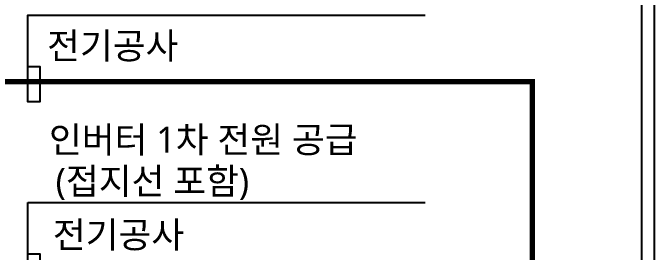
# Model space of a CAD drawing. Header units: millimetres. Extents: x 8533 to 164433, y 5768 to 115327.
# Drawn here: x 74121 to 83776, y 103461 to 107069 of the extents above; entities that cross this region are included whole.
import ezdxf

# ---------------------------------------------------------------- set-up
doc = ezdxf.new("R2010")
doc.units = ezdxf.units.MM
doc.header["$LTSCALE"] = 250
doc.linetypes.add('HIDDENX2', pattern=[19.05, 12.7, -6.35])
for name, color, linetype in [('05_G-ENP_치수', 1, 'Continuous'), ('06_G-ENP_심볼', 3, 'Continuous'), ('G-ENP', 1, 'Continuous'), ('HAN', 6, 'Continuous')]:
    doc.layers.add(name, color=color, linetype=linetype)
doc.layers.add('10_G-ENP_매립관', color=80, linetype='HIDDENX2', lineweight=30)
doc.styles.add('G-ENP', font='')
doc.styles.get('G-ENP').set_extended_font_data('Malgun Gothic')

msp = doc.modelspace()

# ---------------------------------------------------------------- linework, layer by layer
at = {"layer": '05_G-ENP_치수', "color": 4, "ltscale": 0.5}
msp.add_line((74348, 104210.6, -0.4), (80326.1, 104210.6, -0.4), dxfattribs=at)
at = {"layer": '05_G-ENP_치수', "color": 4, "ltscale": 0.5, "elevation": -0.4}
for points in [[(74348, 106257.8), (74526.6, 106257.8), (74526.6, 105728.5), (74348, 105728.5), (74348, 107031.6), (80326.1, 107031.6)], [(74348, 103436.8), (74526.6, 103436.8), (74526.6, 102907.5), (74348, 102907.5), (74348, 104210.6)]]:
    msp.add_lwpolyline(points, dxfattribs=at)
at = {"layer": '10_G-ENP_매립관', "color": 2, "linetype": 'ByBlock', "const_width": 83.4, "elevation": -0.4}
msp.add_lwpolyline([(72332.7, 101387.5), (72332.7, 106030.6), (81941, 106030.6), (81941, 99946.5)], dxfattribs=at)
at = {"layer": 'G-ENP', "color": 7, "linetype": 'Continuous'}
msp.add_line((83775.7, 114677.6, -0.4), (83775.7, 97392.2, -0.4), dxfattribs=at)
at = {"layer": 'HAN', "color": 5}
msp.add_line((83585.3, 112594, -0.4), (83585.3, 97582.6, -0.4), dxfattribs=at)

# ---------------------------------------------------------------- texts
at = {"layer": '06_G-ENP_심볼', "color": 0, "style": 'G-ENP'}
for s, height, p in [('전기공사', 393.77, (74637, 106374.7, -0.4)), ('인버터 1차 전원 공급', 393.767, (74664.7, 104960.6, -0.4)), ('(접지선 포함)', 393.77, (74765.7, 104335.3, -0.4)), ('전기공사', 393.77, (74723.5, 103526.9, -0.4))]:
    msp.add_text(s, height=height, dxfattribs=at).set_placement(p)

doc.saveas('drawing.dxf')
